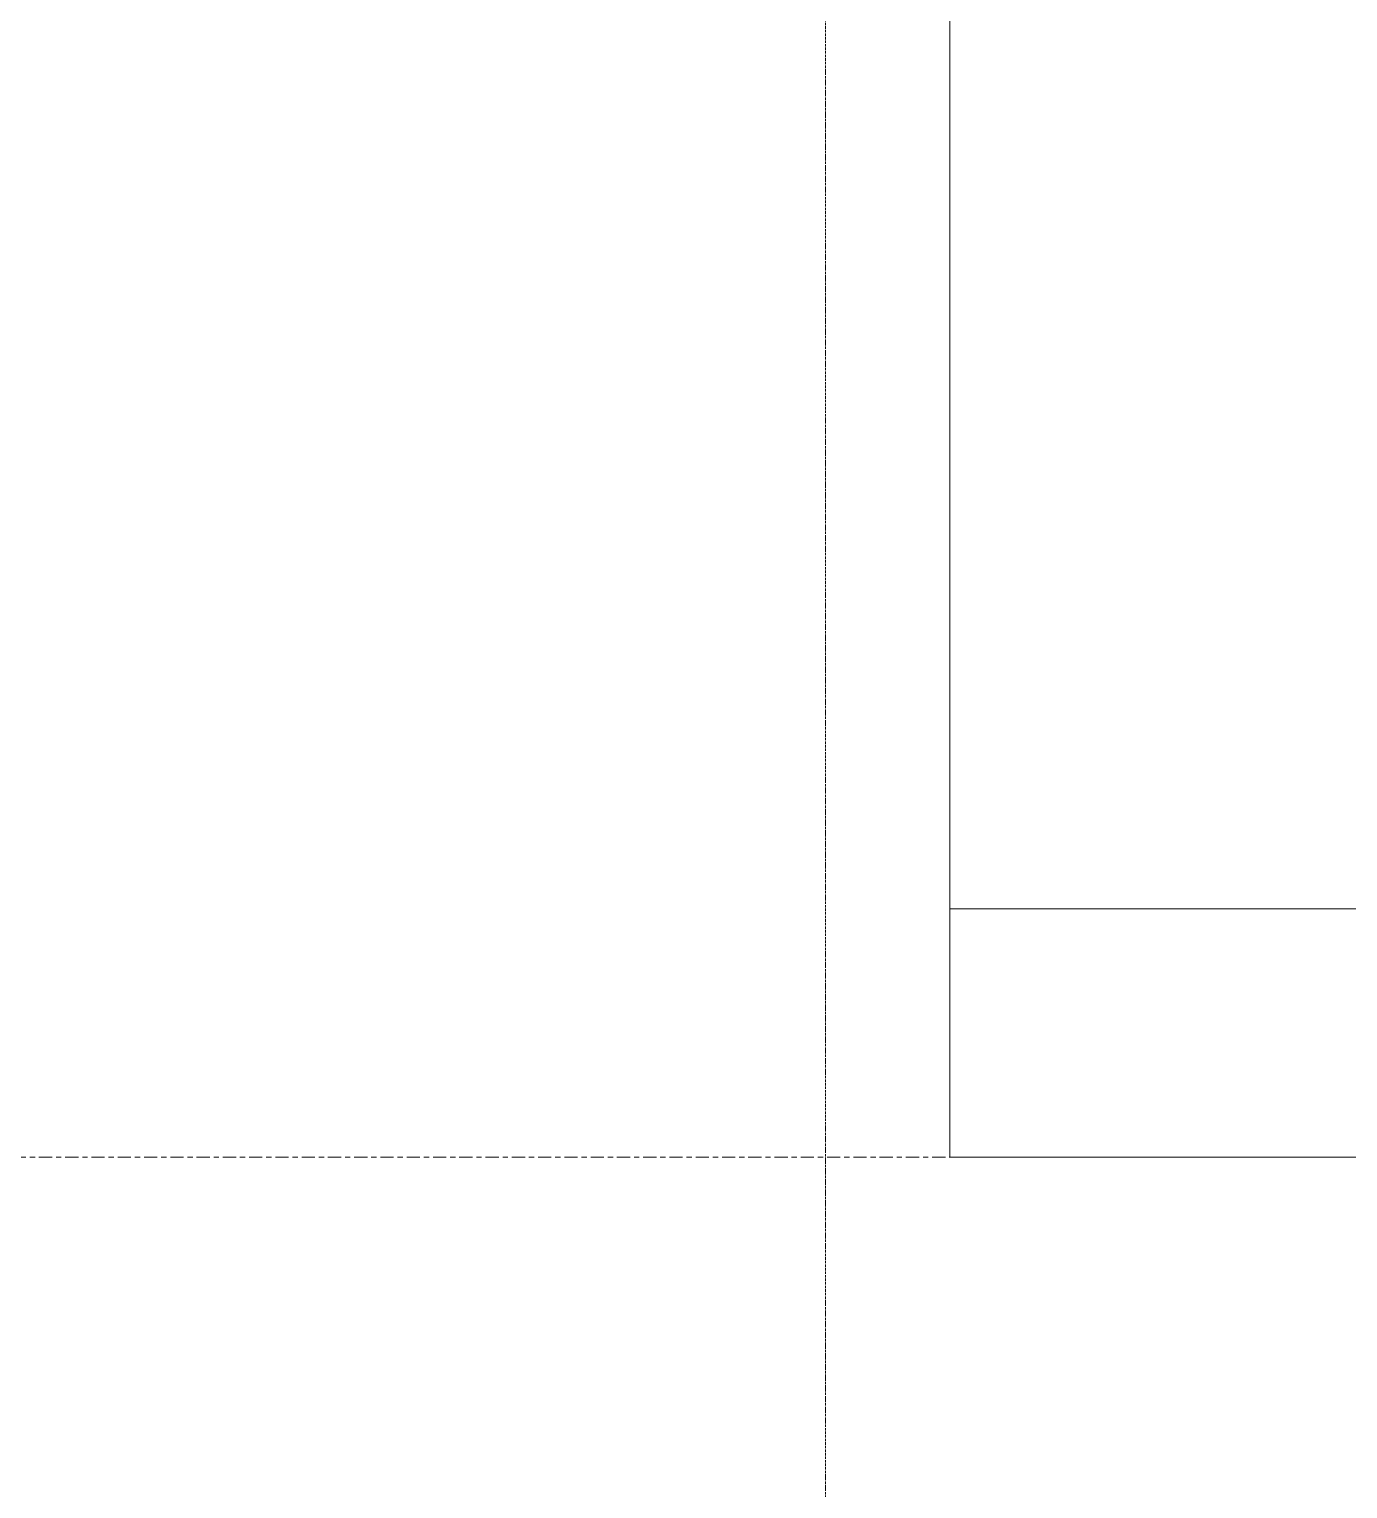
# Model space of a CAD drawing. Header units: millimetres. Extents: x -10599 to 108788, y -9455 to 93550.
# Drawn here: x 22488 to 24082, y 18199 to 19963 of the extents above; entities that cross this region are included whole.
import ezdxf

# ---------------------------------------------------------------- set-up
doc = ezdxf.new("R2010")
doc.units = ezdxf.units.MM
doc.linetypes.add('Centre', pattern=[31.75, 6.35, -4.7625, 15.875, -4.7625])
doc.linetypes.add('Grid Line', pattern=[4.2, 3, -0.6, 0, -0.6])
doc.layers.add('NET-THAY', color=2, linetype='Continuous', lineweight=9)
doc.layers.add('TRUC', color=225, linetype='Continuous', lineweight=5)

msp = doc.modelspace()

# ---------------------------------------------------------------- linework, layer by layer
at = {"layer": 'NET-THAY'}
for p, q in [((25800.5, 18900), (23600.5, 18900)), ((23600.5, 18600), (25800.5, 18600))]:
    msp.add_line(p, q, dxfattribs=at)
msp.add_lwpolyline([(23600.5, 18600), (23600.5, 91900)], dxfattribs=at)
at = {"layer": 'TRUC', "linetype": 'Grid Line'}
msp.add_line((23450.5, -6601.6), (23450.5, 91838.4), dxfattribs=at)
at = {"layer": 'TRUC', "linetype": 'Centre'}
msp.add_line((-10499.5, 18600), (108517.8, 18600), dxfattribs=at)

doc.saveas('drawing.dxf')
